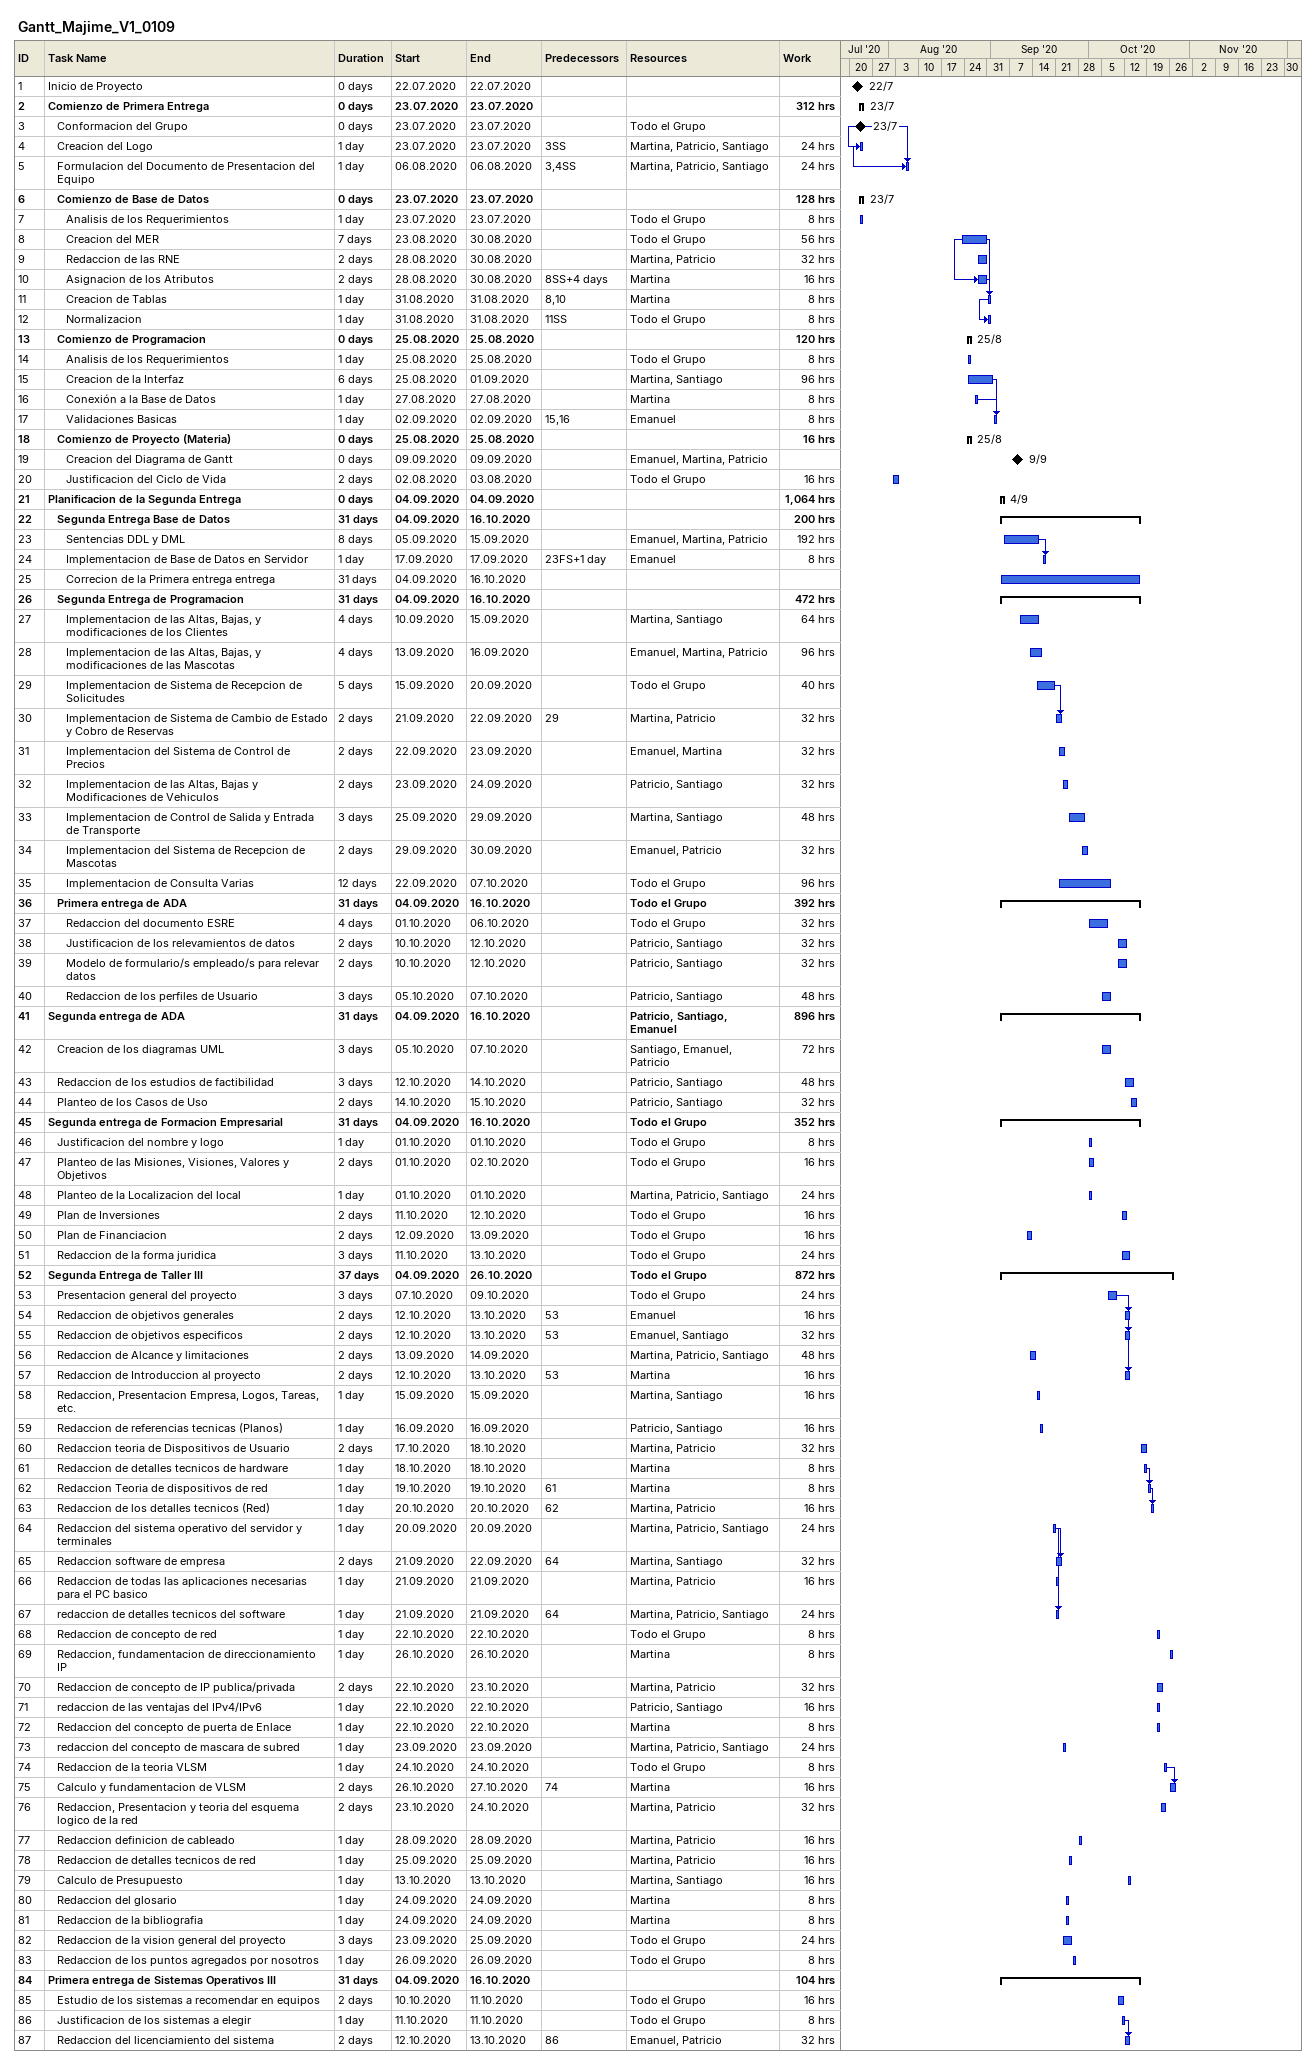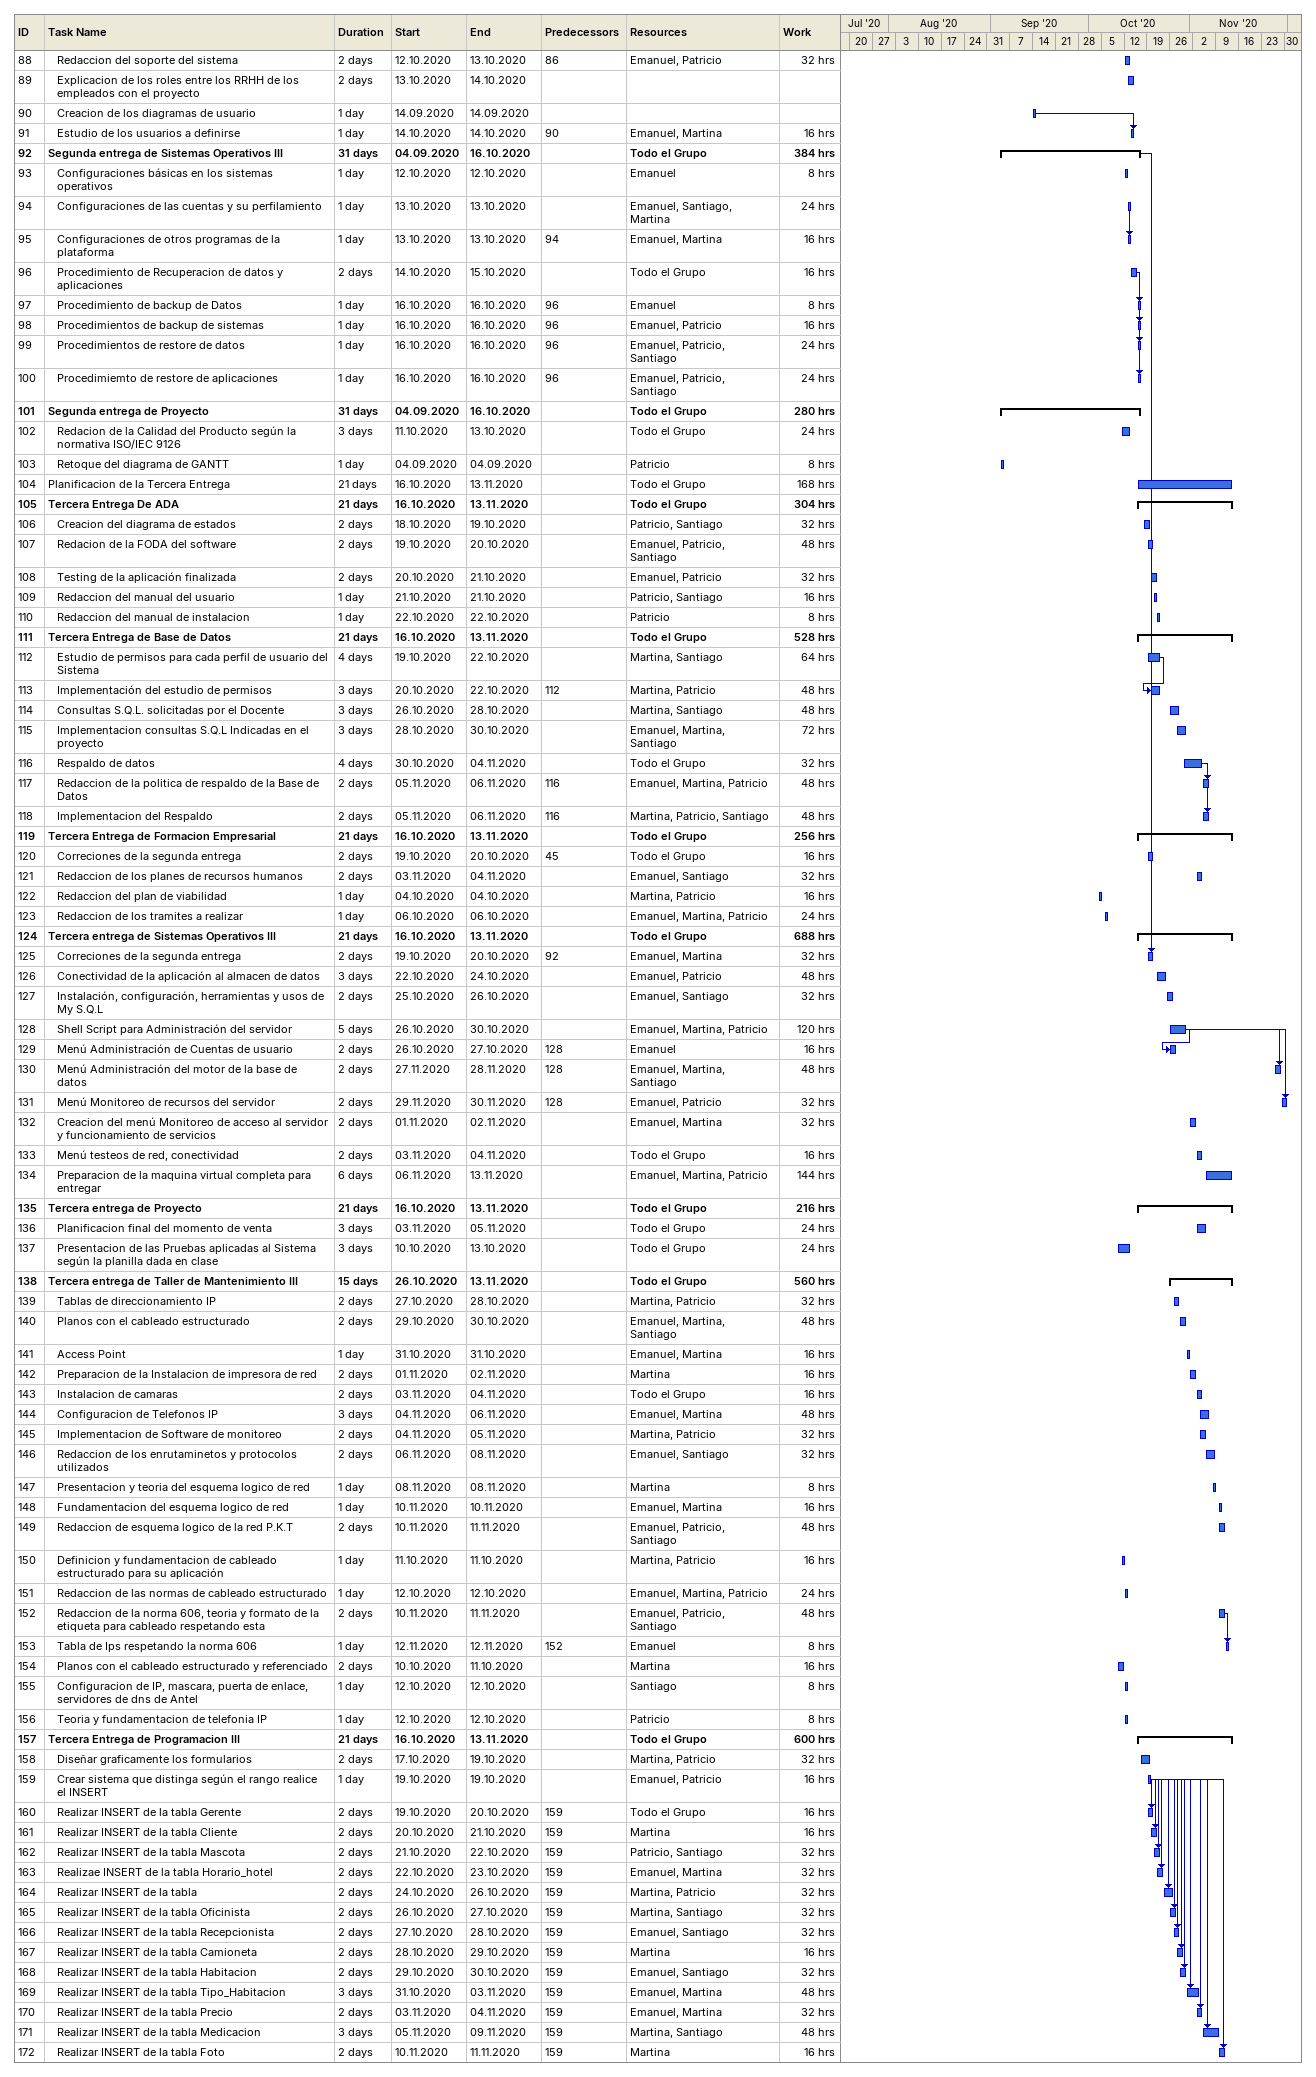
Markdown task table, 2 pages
Gantt_Majime_V1_0109

| ID | Level | Task | Duration | Start | Finish | Predecessors | Resources | Work (h) |
|---|---|---|---|---|---|---|---|---|
| 1 | 1 | Inicio de Proyecto | 0d | 2020-07-22 | 2020-07-22 |  |  |  |
| 2 | 1 | **Comienzo de Primera Entrega** | 0d | 2020-07-23 | 2020-07-23 |  |  | 312 |
| 3 | 2 | Conformacion del Grupo | 0d | 2020-07-23 | 2020-07-23 |  | Todo el Grupo |  |
| 4 | 2 | Creacion del Logo | 1d | 2020-07-23 | 2020-07-23 | 3SS | Martina, Patricio, Santiago | 24 |
| 5 | 2 | Formulacion del Documento de Presentacion del Equipo | 1d | 2020-08-06 | 2020-08-06 | 3, 4SS | Martina, Patricio, Santiago | 24 |
| 6 | 2 | **Comienzo de Base de Datos** | 0d | 2020-07-23 | 2020-07-23 |  |  | 128 |
| 7 | 3 | Analisis de los Requerimientos | 1d | 2020-07-23 | 2020-07-23 |  | Todo el Grupo | 8 |
| 8 | 3 | Creacion del MER | 7d | 2020-08-23 | 2020-08-30 |  | Todo el Grupo | 56 |
| 9 | 3 | Redaccion de las RNE | 2d | 2020-08-28 | 2020-08-30 |  | Martina, Patricio | 32 |
| 10 | 3 | Asignacion de los Atributos | 2d | 2020-08-28 | 2020-08-30 | 8SS+4d | Martina | 16 |
| 11 | 3 | Creacion de Tablas | 1d | 2020-08-31 | 2020-08-31 | 8, 10 | Martina | 8 |
| 12 | 3 | Normalizacion | 1d | 2020-08-31 | 2020-08-31 | 11SS | Todo el Grupo | 8 |
| 13 | 2 | **Comienzo de Programacion** | 0d | 2020-08-25 | 2020-08-25 |  |  | 120 |
| 14 | 3 | Analisis de los Requerimientos | 1d | 2020-08-25 | 2020-08-25 |  | Todo el Grupo | 8 |
| 15 | 3 | Creacion de la Interfaz | 6d | 2020-08-25 | 2020-09-01 |  | Martina, Santiago | 96 |
| 16 | 3 | Conexión a la Base de Datos | 1d | 2020-08-27 | 2020-08-27 |  | Martina | 8 |
| 17 | 3 | Validaciones Basicas | 1d | 2020-09-02 | 2020-09-02 | 15, 16 | Emanuel | 8 |
| 18 | 2 | **Comienzo de Proyecto (Materia)** | 0d | 2020-08-25 | 2020-08-25 |  |  | 16 |
| 19 | 3 | Creacion del Diagrama de Gantt | 0d | 2020-09-09 | 2020-09-09 |  | Emanuel, Martina, Patricio |  |
| 20 | 3 | Justificacion del Ciclo de Vida | 2d | 2020-08-02 | 2020-08-03 |  | Todo el Grupo | 16 |
| 21 | 1 | **Planificacion de la Segunda Entrega** | 0d | 2020-09-04 | 2020-09-04 |  |  | 1064 |
| 22 | 2 | **Segunda Entrega Base de Datos** | 31d | 2020-09-04 | 2020-10-16 |  |  | 200 |
| 23 | 3 | Sentencias DDL y DML | 8d | 2020-09-05 | 2020-09-15 |  | Emanuel, Martina, Patricio | 192 |
| 24 | 3 | Implementacion de Base de Datos en Servidor | 1d | 2020-09-17 | 2020-09-17 | 23FS+1d | Emanuel | 8 |
| 25 | 3 | Correcion de la Primera entrega entrega | 31d | 2020-09-04 | 2020-10-16 |  |  |  |
| 26 | 2 | **Segunda Entrega de Programacion** | 31d | 2020-09-04 | 2020-10-16 |  |  | 472 |
| 27 | 3 | Implementacion de las Altas, Bajas, y modificaciones de los Clientes | 4d | 2020-09-10 | 2020-09-15 |  | Martina, Santiago | 64 |
| 28 | 3 | Implementacion de las Altas, Bajas, y modificaciones de las Mascotas | 4d | 2020-09-13 | 2020-09-16 |  | Emanuel, Martina, Patricio | 96 |
| 29 | 3 | Implementacion de Sistema de Recepcion de Solicitudes | 5d | 2020-09-15 | 2020-09-20 |  | Todo el Grupo | 40 |
| 30 | 3 | Implementacion de Sistema de Cambio de Estado y Cobro de Reservas | 2d | 2020-09-21 | 2020-09-22 | 29 | Martina, Patricio | 32 |
| 31 | 3 | Implementacion del Sistema de Control de Precios | 2d | 2020-09-22 | 2020-09-23 |  | Emanuel, Martina | 32 |
| 32 | 3 | Implementacion de las Altas, Bajas y Modificaciones de Vehiculos | 2d | 2020-09-23 | 2020-09-24 |  | Patricio, Santiago | 32 |
| 33 | 3 | Implementacion de Control de Salida y Entrada de Transporte | 3d | 2020-09-25 | 2020-09-29 |  | Martina, Santiago | 48 |
| 34 | 3 | Implementacion del Sistema de Recepcion de Mascotas | 2d | 2020-09-29 | 2020-09-30 |  | Emanuel, Patricio | 32 |
| 35 | 3 | Implementacion de Consulta Varias | 12d | 2020-09-22 | 2020-10-07 |  | Todo el Grupo | 96 |
| 36 | 2 | **Primera entrega de ADA** | 31d | 2020-09-04 | 2020-10-16 |  | Todo el Grupo | 392 |
| 37 | 3 | Redaccion del documento ESRE | 4d | 2020-10-01 | 2020-10-06 |  | Todo el Grupo | 32 |
| 38 | 3 | Justificacion de los relevamientos de datos | 2d | 2020-10-10 | 2020-10-12 |  | Patricio, Santiago | 32 |
| 39 | 3 | Modelo de formulario/s empleado/s para relevar datos | 2d | 2020-10-10 | 2020-10-12 |  | Patricio, Santiago | 32 |
| 40 | 3 | Redaccion de los perfiles de Usuario | 3d | 2020-10-05 | 2020-10-07 |  | Patricio, Santiago | 48 |
| 41 | 1 | **Segunda entrega de ADA** | 31d | 2020-09-04 | 2020-10-16 |  | Patricio, Santiago, Emanuel | 896 |
| 42 | 2 | Creacion de los diagramas UML | 3d | 2020-10-05 | 2020-10-07 |  | Santiago, Emanuel, Patricio | 72 |
| 43 | 2 | Redaccion de los estudios de factibilidad | 3d | 2020-10-12 | 2020-10-14 |  | Patricio, Santiago | 48 |
| 44 | 2 | Planteo de los Casos de Uso | 2d | 2020-10-14 | 2020-10-15 |  | Patricio, Santiago | 32 |
| 45 | 1 | **Segunda entrega de Formacion Empresarial** | 31d | 2020-09-04 | 2020-10-16 |  | Todo el Grupo | 352 |
| 46 | 2 | Justificacion del nombre y logo | 1d | 2020-10-01 | 2020-10-01 |  | Todo el Grupo | 8 |
| 47 | 2 | Planteo de las Misiones, Visiones, Valores y Objetivos | 2d | 2020-10-01 | 2020-10-02 |  | Todo el Grupo | 16 |
| 48 | 2 | Planteo de la Localizacion del local | 1d | 2020-10-01 | 2020-10-01 |  | Martina, Patricio, Santiago | 24 |
| 49 | 2 | Plan de Inversiones | 2d | 2020-10-11 | 2020-10-12 |  | Todo el Grupo | 16 |
| 50 | 2 | Plan de Financiacion | 2d | 2020-09-12 | 2020-09-13 |  | Todo el Grupo | 16 |
| 51 | 2 | Redaccion de la forma juridica | 3d | 2020-10-11 | 2020-10-13 |  | Todo el Grupo | 24 |
| 52 | 1 | **Segunda Entrega de Taller III** | 37d | 2020-09-04 | 2020-10-26 |  | Todo el Grupo | 872 |
| 53 | 2 | Presentacion general del proyecto | 3d | 2020-10-07 | 2020-10-09 |  | Todo el Grupo | 24 |
| 54 | 2 | Redaccion de objetivos generales | 2d | 2020-10-12 | 2020-10-13 | 53 | Emanuel | 16 |
| 55 | 2 | Redaccion de objetivos especificos | 2d | 2020-10-12 | 2020-10-13 | 53 | Emanuel, Santiago | 32 |
| 56 | 2 | Redaccion de Alcance y limitaciones | 2d | 2020-09-13 | 2020-09-14 |  | Martina, Patricio, Santiago | 48 |
| 57 | 2 | Redaccion de Introduccion al proyecto | 2d | 2020-10-12 | 2020-10-13 | 53 | Martina | 16 |
| 58 | 2 | Redaccion, Presentacion Empresa, Logos, Tareas, etc. | 1d | 2020-09-15 | 2020-09-15 |  | Martina, Santiago | 16 |
| 59 | 2 | Redaccion de referencias tecnicas (Planos) | 1d | 2020-09-16 | 2020-09-16 |  | Patricio, Santiago | 16 |
| 60 | 2 | Redaccion teoria de Dispositivos de Usuario | 2d | 2020-10-17 | 2020-10-18 |  | Martina, Patricio | 32 |
| 61 | 2 | Redaccion de detalles tecnicos de hardware | 1d | 2020-10-18 | 2020-10-18 |  | Martina | 8 |
| 62 | 2 | Redaccion Teoria de dispositivos de red | 1d | 2020-10-19 | 2020-10-19 | 61 | Martina | 8 |
| 63 | 2 | Redaccion de los detalles tecnicos (Red) | 1d | 2020-10-20 | 2020-10-20 | 62 | Martina, Patricio | 16 |
| 64 | 2 | Redaccion del sistema operativo del servidor y terminales | 1d | 2020-09-20 | 2020-09-20 |  | Martina, Patricio, Santiago | 24 |
| 65 | 2 | Redaccion software de empresa | 2d | 2020-09-21 | 2020-09-22 | 64 | Martina, Santiago | 32 |
| 66 | 2 | Redaccion de todas las aplicaciones necesarias para el PC basico | 1d | 2020-09-21 | 2020-09-21 |  | Martina, Patricio | 16 |
| 67 | 2 | redaccion de detalles tecnicos del software | 1d | 2020-09-21 | 2020-09-21 | 64 | Martina, Patricio, Santiago | 24 |
| 68 | 2 | Redaccion de concepto de red | 1d | 2020-10-22 | 2020-10-22 |  | Todo el Grupo | 8 |
| 69 | 2 | Redaccion, fundamentacion de direccionamiento IP | 1d | 2020-10-26 | 2020-10-26 |  | Martina | 8 |
| 70 | 2 | Redaccion de concepto de IP publica/privada | 2d | 2020-10-22 | 2020-10-23 |  | Martina, Patricio | 32 |
| 71 | 2 | redaccion de las ventajas del IPv4/IPv6 | 1d | 2020-10-22 | 2020-10-22 |  | Patricio, Santiago | 16 |
| 72 | 2 | Redaccion del concepto de puerta de Enlace | 1d | 2020-10-22 | 2020-10-22 |  | Martina | 8 |
| 73 | 2 | redaccion del concepto de mascara de subred | 1d | 2020-09-23 | 2020-09-23 |  | Martina, Patricio, Santiago | 24 |
| 74 | 2 | Redaccion de la teoria VLSM | 1d | 2020-10-24 | 2020-10-24 |  | Todo el Grupo | 8 |
| 75 | 2 | Calculo y fundamentacion de VLSM | 2d | 2020-10-26 | 2020-10-27 | 74 | Martina | 16 |
| 76 | 2 | Redaccion, Presentacion y teoria del esquema logico de la red | 2d | 2020-10-23 | 2020-10-24 |  | Martina, Patricio | 32 |
| 77 | 2 | Redaccion definicion de cableado | 1d | 2020-09-28 | 2020-09-28 |  | Martina, Patricio | 16 |
| 78 | 2 | Redaccion de detalles tecnicos de red | 1d | 2020-09-25 | 2020-09-25 |  | Martina, Patricio | 16 |
| 79 | 2 | Calculo de Presupuesto | 1d | 2020-10-13 | 2020-10-13 |  | Martina, Santiago | 16 |
| 80 | 2 | Redaccion del glosario | 1d | 2020-09-24 | 2020-09-24 |  | Martina | 8 |
| 81 | 2 | Redaccion de la bibliografia | 1d | 2020-09-24 | 2020-09-24 |  | Martina | 8 |
| 82 | 2 | Redaccion de la vision general del proyecto | 3d | 2020-09-23 | 2020-09-25 |  | Todo el Grupo | 24 |
| 83 | 2 | Redaccion de los puntos agregados por nosotros | 1d | 2020-09-26 | 2020-09-26 |  | Todo el Grupo | 8 |
| 84 | 1 | **Primera entrega de Sistemas Operativos III** | 31d | 2020-09-04 | 2020-10-16 |  |  | 104 |
| 85 | 2 | Estudio de los sistemas a recomendar en equipos | 2d | 2020-10-10 | 2020-10-11 |  | Todo el Grupo | 16 |
| 86 | 2 | Justificacion de los sistemas a elegir | 1d | 2020-10-11 | 2020-10-11 |  | Todo el Grupo | 8 |
| 87 | 2 | Redaccion del licenciamiento del sistema | 2d | 2020-10-12 | 2020-10-13 | 86 | Emanuel, Patricio | 32 |
| 88 | 2 | Redaccion del soporte del sistema | 2d | 2020-10-12 | 2020-10-13 | 86 | Emanuel, Patricio | 32 |
| 89 | 2 | Explicacion de los roles entre los RRHH de los empleados con el proyecto | 2d | 2020-10-13 | 2020-10-14 |  |  |  |
| 90 | 2 | Creacion de los diagramas de usuario | 1d | 2020-09-14 | 2020-09-14 |  |  |  |
| 91 | 2 | Estudio de los usuarios a definirse | 1d | 2020-10-14 | 2020-10-14 | 90 | Emanuel, Martina | 16 |
| 92 | 1 | **Segunda entrega de Sistemas Operativos III** | 31d | 2020-09-04 | 2020-10-16 |  | Todo el Grupo | 384 |
| 93 | 2 | Configuraciones básicas en los sistemas operativos | 1d | 2020-10-12 | 2020-10-12 |  | Emanuel | 8 |
| 94 | 2 | Configuraciones de las cuentas y su perfilamiento | 1d | 2020-10-13 | 2020-10-13 |  | Emanuel, Santiago, Martina | 24 |
| 95 | 2 | Configuraciones de otros programas de la plataforma | 1d | 2020-10-13 | 2020-10-13 | 94 | Emanuel, Martina | 16 |
| 96 | 2 | Procedimiento de Recuperacion de datos y aplicaciones | 2d | 2020-10-14 | 2020-10-15 |  | Todo el Grupo | 16 |
| 97 | 2 | Procedimiento de backup de Datos | 1d | 2020-10-16 | 2020-10-16 | 96 | Emanuel | 8 |
| 98 | 2 | Procedimientos de backup de sistemas | 1d | 2020-10-16 | 2020-10-16 | 96 | Emanuel, Patricio | 16 |
| 99 | 2 | Procedimientos de restore de datos | 1d | 2020-10-16 | 2020-10-16 | 96 | Emanuel, Patricio, Santiago | 24 |
| 100 | 2 | Procedimiemto de restore de aplicaciones | 1d | 2020-10-16 | 2020-10-16 | 96 | Emanuel, Patricio, Santiago | 24 |
| 101 | 1 | **Segunda entrega de Proyecto** | 31d | 2020-09-04 | 2020-10-16 |  | Todo el Grupo | 280 |
| 102 | 2 | Redacion de la Calidad del Producto según la normativa ISO/IEC 9126 | 3d | 2020-10-11 | 2020-10-13 |  | Todo el Grupo | 24 |
| 103 | 2 | Retoque del diagrama de GANTT | 1d | 2020-09-04 | 2020-09-04 |  | Patricio | 8 |
| 104 | 1 | Planificacion de la Tercera Entrega | 21d | 2020-10-16 | 2020-11-13 |  | Todo el Grupo | 168 |
| 105 | 1 | **Tercera Entrega De ADA** | 21d | 2020-10-16 | 2020-11-13 |  | Todo el Grupo | 304 |
| 106 | 2 | Creacion del diagrama de estados | 2d | 2020-10-18 | 2020-10-19 |  | Patricio, Santiago | 32 |
| 107 | 2 | Redacion de la FODA del software | 2d | 2020-10-19 | 2020-10-20 |  | Emanuel, Patricio, Santiago | 48 |
| 108 | 2 | Testing de la aplicación finalizada | 2d | 2020-10-20 | 2020-10-21 |  | Emanuel, Patricio | 32 |
| 109 | 2 | Redaccion del manual del usuario | 1d | 2020-10-21 | 2020-10-21 |  | Patricio, Santiago | 16 |
| 110 | 2 | Redaccion del manual de instalacion | 1d | 2020-10-22 | 2020-10-22 |  | Patricio | 8 |
| 111 | 1 | **Tercera Entrega de Base de Datos** | 21d | 2020-10-16 | 2020-11-13 |  | Todo el Grupo | 528 |
| 112 | 2 | Estudio de permisos para cada perfil de usuario del Sistema | 4d | 2020-10-19 | 2020-10-22 |  | Martina, Santiago | 64 |
| 113 | 2 | Implementación del estudio de permisos | 3d | 2020-10-20 | 2020-10-22 | 112 | Martina, Patricio | 48 |
| 114 | 2 | Consultas S.Q.L. solicitadas por el Docente | 3d | 2020-10-26 | 2020-10-28 |  | Martina, Santiago | 48 |
| 115 | 2 | Implementacion consultas S.Q.L Indicadas en el proyecto | 3d | 2020-10-28 | 2020-10-30 |  | Emanuel, Martina, Santiago | 72 |
| 116 | 2 | Respaldo de datos | 4d | 2020-10-30 | 2020-11-04 |  | Todo el Grupo | 32 |
| 117 | 2 | Redaccion de la politica de respaldo de la Base de Datos | 2d | 2020-11-05 | 2020-11-06 | 116 | Emanuel, Martina, Patricio | 48 |
| 118 | 2 | Implementacion del Respaldo | 2d | 2020-11-05 | 2020-11-06 | 116 | Martina, Patricio, Santiago | 48 |
| 119 | 1 | **Tercera Entrega de Formacion Empresarial** | 21d | 2020-10-16 | 2020-11-13 |  | Todo el Grupo | 256 |
| 120 | 2 | Correciones de la segunda entrega | 2d | 2020-10-19 | 2020-10-20 | 45 | Todo el Grupo | 16 |
| 121 | 2 | Redaccion de los planes de recursos humanos | 2d | 2020-11-03 | 2020-11-04 |  | Emanuel, Santiago | 32 |
| 122 | 2 | Redaccion del plan de viabilidad | 1d | 2020-10-04 | 2020-10-04 |  | Martina, Patricio | 16 |
| 123 | 2 | Redaccion de los tramites a realizar | 1d | 2020-10-06 | 2020-10-06 |  | Emanuel, Martina, Patricio | 24 |
| 124 | 1 | **Tercera entrega de Sistemas Operativos III** | 21d | 2020-10-16 | 2020-11-13 |  | Todo el Grupo | 688 |
| 125 | 2 | Correciones de la segunda entrega | 2d | 2020-10-19 | 2020-10-20 | 92 | Emanuel, Martina | 32 |
| 126 | 2 | Conectividad de la aplicación al almacen de datos | 3d | 2020-10-22 | 2020-10-24 |  | Emanuel, Patricio | 48 |
| 127 | 2 | Instalación, configuración, herramientas y usos de My S.Q.L | 2d | 2020-10-25 | 2020-10-26 |  | Emanuel, Santiago | 32 |
| 128 | 2 | Shell Script para Administración del servidor | 5d | 2020-10-26 | 2020-10-30 |  | Emanuel, Martina, Patricio | 120 |
| 129 | 2 | Menú Administración de Cuentas de usuario | 2d | 2020-10-26 | 2020-10-27 | 128 | Emanuel | 16 |
| 130 | 2 | Menú Administración del motor de la base de datos | 2d | 2020-11-27 | 2020-11-28 | 128 | Emanuel, Martina, Santiago | 48 |
| 131 | 2 | Menú Monitoreo de recursos del servidor | 2d | 2020-11-29 | 2020-11-30 | 128 | Emanuel, Patricio | 32 |
| 132 | 2 | Creacion del menú Monitoreo de acceso al servidor y funcionamiento de servicios | 2d | 2020-11-01 | 2020-11-02 |  | Emanuel, Martina | 32 |
| 133 | 2 | Menú testeos de red, conectividad | 2d | 2020-11-03 | 2020-11-04 |  | Todo el Grupo | 16 |
| 134 | 2 | Preparacion de la maquina virtual completa para entregar | 6d | 2020-11-06 | 2020-11-13 |  | Emanuel, Martina, Patricio | 144 |
| 135 | 1 | **Tercera entrega de Proyecto** | 21d | 2020-10-16 | 2020-11-13 |  | Todo el Grupo | 216 |
| 136 | 2 | Planificacion final del momento de venta | 3d | 2020-11-03 | 2020-11-05 |  | Todo el Grupo | 24 |
| 137 | 2 | Presentacion de las Pruebas aplicadas al Sistema según la planilla dada en clase | 3d | 2020-10-10 | 2020-10-13 |  | Todo el Grupo | 24 |
| 138 | 1 | **Tercera entrega de Taller de Mantenimiento III** | 15d | 2020-10-26 | 2020-11-13 |  | Todo el Grupo | 560 |
| 139 | 2 | Tablas de direccionamiento IP | 2d | 2020-10-27 | 2020-10-28 |  | Martina, Patricio | 32 |
| 140 | 2 | Planos con el cableado estructurado | 2d | 2020-10-29 | 2020-10-30 |  | Emanuel, Martina, Santiago | 48 |
| 141 | 2 | Access Point | 1d | 2020-10-31 | 2020-10-31 |  | Emanuel, Martina | 16 |
| 142 | 2 | Preparacion de la Instalacion de impresora de red | 2d | 2020-11-01 | 2020-11-02 |  | Martina | 16 |
| 143 | 2 | Instalacion de camaras | 2d | 2020-11-03 | 2020-11-04 |  | Todo el Grupo | 16 |
| 144 | 2 | Configuracion de Telefonos IP | 3d | 2020-11-04 | 2020-11-06 |  | Emanuel, Martina | 48 |
| 145 | 2 | Implementacion de Software de monitoreo | 2d | 2020-11-04 | 2020-11-05 |  | Martina, Patricio | 32 |
| 146 | 2 | Redaccion de los enrutaminetos y protocolos utilizados | 2d | 2020-11-06 | 2020-11-08 |  | Emanuel, Santiago | 32 |
| 147 | 2 | Presentacion y teoria del esquema logico de red | 1d | 2020-11-08 | 2020-11-08 |  | Martina | 8 |
| 148 | 2 | Fundamentacion del esquema logico de red | 1d | 2020-11-10 | 2020-11-10 |  | Emanuel, Martina | 16 |
| 149 | 2 | Redaccion de esquema logico de la red P.K.T | 2d | 2020-11-10 | 2020-11-11 |  | Emanuel, Patricio, Santiago | 48 |
| 150 | 2 | Definicion y fundamentacion de cableado estructurado para su aplicación | 1d | 2020-10-11 | 2020-10-11 |  | Martina, Patricio | 16 |
| 151 | 2 | Redaccion de las normas de cableado estructurado | 1d | 2020-10-12 | 2020-10-12 |  | Emanuel, Martina, Patricio | 24 |
| 152 | 2 | Redaccion de la norma 606, teoria y formato de la etiqueta para cableado respetando esta | 2d | 2020-11-10 | 2020-11-11 |  | Emanuel, Patricio, Santiago | 48 |
| 153 | 2 | Tabla de Ips respetando la norma 606 | 1d | 2020-11-12 | 2020-11-12 | 152 | Emanuel | 8 |
| 154 | 2 | Planos con el cableado estructurado y referenciado | 2d | 2020-10-10 | 2020-10-11 |  | Martina | 16 |
| 155 | 2 | Configuracion de IP, mascara, puerta de enlace, servidores de dns de Antel | 1d | 2020-10-12 | 2020-10-12 |  | Santiago | 8 |
| 156 | 2 | Teoria y fundamentacion de telefonia IP | 1d | 2020-10-12 | 2020-10-12 |  | Patricio | 8 |
| 157 | 1 | **Tercera Entrega de Programacion III** | 21d | 2020-10-16 | 2020-11-13 |  | Todo el Grupo | 600 |
| 158 | 2 | Diseñar graficamente los formularios | 2d | 2020-10-17 | 2020-10-19 |  | Martina, Patricio | 32 |
| 159 | 2 | Crear sistema que distinga según el rango realice el INSERT | 1d | 2020-10-19 | 2020-10-19 |  | Emanuel, Patricio | 16 |
| 160 | 2 | Realizar INSERT de la tabla Gerente | 2d | 2020-10-19 | 2020-10-20 | 159 | Todo el Grupo | 16 |
| 161 | 2 | Realizar INSERT de la tabla Cliente | 2d | 2020-10-20 | 2020-10-21 | 159 | Martina | 16 |
| 162 | 2 | Realizar INSERT de la tabla Mascota | 2d | 2020-10-21 | 2020-10-22 | 159 | Patricio, Santiago | 32 |
| 163 | 2 | Realizae INSERT de la tabla Horario_hotel | 2d | 2020-10-22 | 2020-10-23 | 159 | Emanuel, Martina | 32 |
| 164 | 2 | Realizar INSERT de la tabla | 2d | 2020-10-24 | 2020-10-26 | 159 | Martina, Patricio | 32 |
| 165 | 2 | Realizar INSERT de la tabla Oficinista | 2d | 2020-10-26 | 2020-10-27 | 159 | Martina, Santiago | 32 |
| 166 | 2 | Realizar INSERT de la tabla Recepcionista | 2d | 2020-10-27 | 2020-10-28 | 159 | Emanuel, Santiago | 32 |
| 167 | 2 | Realizar INSERT de la tabla Camioneta | 2d | 2020-10-28 | 2020-10-29 | 159 | Martina | 16 |
| 168 | 2 | Realizar INSERT de la tabla Habitacion | 2d | 2020-10-29 | 2020-10-30 | 159 | Emanuel, Santiago | 32 |
| 169 | 2 | Realizar INSERT de la tabla Tipo_Habitacion | 3d | 2020-10-31 | 2020-11-03 | 159 | Emanuel, Martina | 48 |
| 170 | 2 | Realizar INSERT de la tabla Precio | 2d | 2020-11-03 | 2020-11-04 | 159 | Emanuel, Martina | 32 |
| 171 | 2 | Realizar INSERT de la tabla Medicacion | 3d | 2020-11-05 | 2020-11-09 | 159 | Martina, Santiago | 48 |
| 172 | 2 | Realizar INSERT de la tabla Foto | 2d | 2020-11-10 | 2020-11-11 | 159 | Martina | 16 |
